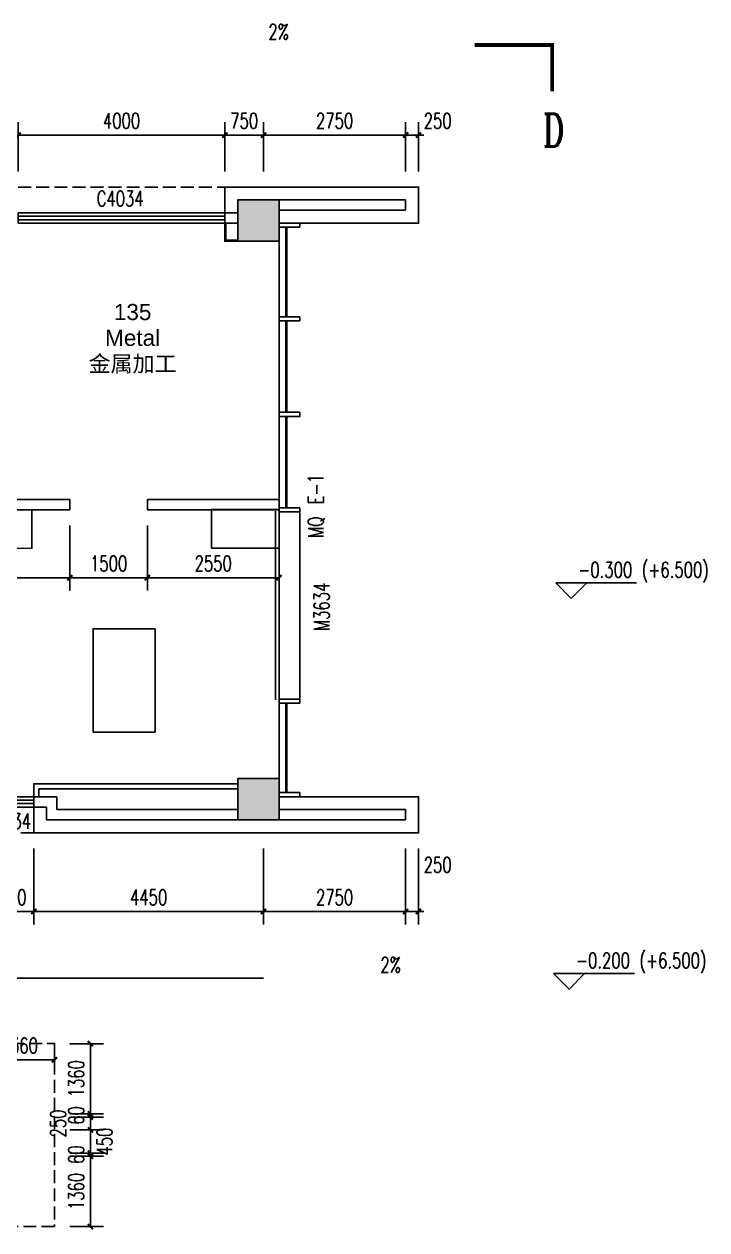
# Model space of a CAD drawing. Header units: inches. Extents: x -97096 to 280004, y -37912 to 97116.
# Drawn here: x 266785 to 280004, y -13227 to 10110 of the extents above; entities that cross this region are included whole.
import ezdxf
from ezdxf.enums import TextEntityAlignment as Align

# ---------------------------------------------------------------- set-up
doc = ezdxf.new("R2010")
doc.units = ezdxf.units.IN
doc.header["$LTSCALE"] = 1000
doc.header["$MEASUREMENT"] = 0
doc.linetypes.add('DASH', pattern=[0.35, 0.25, -0.1])
for name, color, linetype in [('3T_BAR', 7, 'Continuous'), ('A-DETL-NOTE', 1, 'Continuous'), ('an-furniture', 253, 'Continuous'), ('COLUMN', 2, 'Continuous'), ('CURTWALL', 4, 'Continuous'), ('DIM_ELEV', 3, 'Continuous'), ('DIM_SYMB', 3, 'Continuous'), ('PUB_DIM', 3, 'Continuous'), ('PUB_HATCH', 253, 'Continuous'), ('PUB_TEXT', 7, 'Continuous'), ('SEE', 5, 'Continuous'), ('SURFACE', 6, 'Continuous'), ('SURFACE-INT', 62, 'Continuous'), ('WALL', 2, 'Continuous'), ('WINDOW', 4, 'Continuous'), ('WINDOW_TEXT', 7, 'Continuous')]:
    doc.layers.add(name, color=color, linetype=linetype)
doc.styles.add('510p-01$0$Arial_2', font='arial.ttf', dxfattribs={"height": 6.392964})
doc.styles.add('_TCH_DIM', font='SIMPLEX', dxfattribs={"bigfont": 'GBCBIG'})
doc.styles.add('_TCH_DIM_T3', font='SIMPLEX', dxfattribs={"width": 0.705882, "bigfont": 'GBCBIG'})
doc.styles.add('_TCH_LABEL', font='COMPLEX', dxfattribs={"bigfont": 'GBCBIG'})
doc.styles.add('_TCH_WINDOW', font='SIMPLEX', dxfattribs={"bigfont": 'GBCBIG'})
doc.dimstyles.new('_TCH_ARCH&&100', dxfattribs={"dimtxt": 297.5, "dimasz": 100, "dimexe": 250, "dimexo": 300, "dimgap": 126.25, "dimtad": 1, "dimdec": 0, "dimzin": 0, "dimdsep": 46, "dimtxsty": '_TCH_DIM_T3', "dimblk": 'ARCHTICK', "dimcen": 0.09, "dimclrt": 7, "dimazin": 2, "dimtfac": 1, "dimtdec": 0, "dimtix": 1, "dimtmove": 2, "dimatfit": 3, "dimfxl": 1, "dimtolj": 1, "dimtzin": 0, "dimarcsym": 0})

# ---------------------------------------------------------------- blocks, each defined once
blk = doc.blocks.new('510p-01$0$material tag')
blk = doc.blocks.new('_ArchTick')
at = {"color": 0, "linetype": 'ByBlock', "const_width": 0.4}
blk.add_lwpolyline([(-0.5, -0.5), (0.5, 0.5)], dxfattribs=at)
blk = doc.blocks.new('*D710')
at = {"layer": 'Defpoints', "color": 0, "transparency": 16777216}
for p in [(267371, -9623), (268069, -9623), (267371, -10983)]:
    blk.add_point(p, dxfattribs=at)
at = {"layer": 'PUB_DIM', "color": 0, "lineweight": -2, "transparency": 16777216}
for p, q in [((267671, -9623), (268319, -9623)), ((268069, -10983), (268069, -9623)), ((267671, -10983), (268319, -10983))]:
    blk.add_line(p, q, dxfattribs=at)
at = {"layer": 'PUB_DIM', "color": 0, "lineweight": -2, "transparency": 16777216, "xscale": 100, "yscale": 100, "zscale": 100}
for p, rotation in [((268069, -9623), 90), ((268069, -10983), 270)]:
    blk.add_blockref('_ArchTick', p, dxfattribs=dict(at, rotation=rotation))
at = {"layer": 'PUB_DIM', "color": 7, "transparency": 16777216, "insert": (267794, -10303), "char_height": 297.5, "attachment_point": 5, "rotation": 90, "style": '_TCH_DIM_T3'}
blk.add_mtext('\\A1;1360', dxfattribs=at)
blk = doc.blocks.new('*D711')
at = {"layer": 'Defpoints', "color": 0, "transparency": 16777216}
for p in [(267371, -10983), (267371, -11043), (268069, -10983)]:
    blk.add_point(p, dxfattribs=at)
at = {"layer": 'PUB_DIM', "color": 0, "lineweight": -2, "transparency": 16777216}
for p, q in [((268069, -10983), (268069, -10883)), ((267671, -10983), (268319, -10983)), ((267671, -11043), (268319, -11043)), ((268069, -11043), (268069, -10983)), ((268069, -11043), (268069, -11143))]:
    blk.add_line(p, q, dxfattribs=at)
at = {"layer": 'PUB_DIM', "color": 0, "lineweight": -2, "transparency": 16777216, "xscale": 100, "yscale": 100, "zscale": 100}
for p, rotation in [((268069, -10983), 270), ((268069, -11043), 90)]:
    blk.add_blockref('_ArchTick', p, dxfattribs=dict(at, rotation=rotation))
at = {"layer": 'PUB_DIM', "color": 7, "transparency": 16777216, "insert": (267794, -11013), "char_height": 297.5, "attachment_point": 5, "rotation": 90, "style": '_TCH_DIM_T3'}
blk.add_mtext('\\A1;60', dxfattribs=at)
blk = doc.blocks.new('*D712')
at = {"layer": 'Defpoints', "color": 0, "transparency": 16777216}
for p in [(267371, -11043), (268069, -11043), (267371, -11293)]:
    blk.add_point(p, dxfattribs=at)
at = {"layer": 'PUB_DIM', "color": 0, "lineweight": -2, "transparency": 16777216}
for p, q in [((268069, -11043), (268069, -10943)), ((267671, -11043), (268319, -11043)), ((268069, -11293), (268069, -11043)), ((267671, -11293), (268319, -11293)), ((268069, -11293), (268069, -11393))]:
    blk.add_line(p, q, dxfattribs=at)
at = {"layer": 'PUB_DIM', "color": 0, "lineweight": -2, "transparency": 16777216, "xscale": 100, "yscale": 100, "zscale": 100}
for p, rotation in [((268069, -11043), 270), ((268069, -11293), 90)]:
    blk.add_blockref('_ArchTick', p, dxfattribs=dict(at, rotation=rotation))
at = {"layer": 'PUB_DIM', "color": 7, "transparency": 16777216, "insert": (267444, -11168), "char_height": 297.5, "attachment_point": 5, "rotation": 90, "style": '_TCH_DIM_T3'}
blk.add_mtext('\\A1;250', dxfattribs=at)
blk = doc.blocks.new('*D713')
at = {"layer": 'Defpoints', "color": 0, "transparency": 16777216}
for p in [(267371, -11293), (268069, -11293), (267371, -11743)]:
    blk.add_point(p, dxfattribs=at)
at = {"layer": 'PUB_DIM', "color": 0, "lineweight": -2, "transparency": 16777216}
for p, q in [((267671, -11293), (268319, -11293)), ((268069, -11743), (268069, -11293)), ((267671, -11743), (268319, -11743))]:
    blk.add_line(p, q, dxfattribs=at)
at = {"layer": 'PUB_DIM', "color": 0, "lineweight": -2, "transparency": 16777216, "xscale": 100, "yscale": 100, "zscale": 100}
for p, rotation in [((268069, -11293), 90), ((268069, -11743), 270)]:
    blk.add_blockref('_ArchTick', p, dxfattribs=dict(at, rotation=rotation))
at = {"layer": 'PUB_DIM', "color": 7, "transparency": 16777216, "insert": (268344, -11518), "char_height": 297.5, "attachment_point": 5, "rotation": 90, "style": '_TCH_DIM_T3'}
blk.add_mtext('\\A1;450', dxfattribs=at)
blk = doc.blocks.new('*D714')
at = {"layer": 'Defpoints', "color": 0, "transparency": 16777216}
for p in [(267371, -11743), (267371, -11803), (268069, -11743)]:
    blk.add_point(p, dxfattribs=at)
at = {"layer": 'PUB_DIM', "color": 0, "lineweight": -2, "transparency": 16777216}
for p, q in [((268069, -11743), (268069, -11643)), ((267671, -11743), (268319, -11743)), ((267671, -11803), (268319, -11803)), ((268069, -11803), (268069, -11743)), ((268069, -11803), (268069, -11903))]:
    blk.add_line(p, q, dxfattribs=at)
at = {"layer": 'PUB_DIM', "color": 0, "lineweight": -2, "transparency": 16777216, "xscale": 100, "yscale": 100, "zscale": 100}
for p, rotation in [((268069, -11743), 270), ((268069, -11803), 90)]:
    blk.add_blockref('_ArchTick', p, dxfattribs=dict(at, rotation=rotation))
at = {"layer": 'PUB_DIM', "color": 7, "transparency": 16777216, "insert": (267794, -11773), "char_height": 297.5, "attachment_point": 5, "rotation": 90, "style": '_TCH_DIM_T3'}
blk.add_mtext('\\A1;60', dxfattribs=at)
blk = doc.blocks.new('*D715')
at = {"layer": 'Defpoints', "color": 0, "transparency": 16777216}
for p in [(267371, -11803), (268069, -11803), (267371, -13163)]:
    blk.add_point(p, dxfattribs=at)
at = {"layer": 'PUB_DIM', "color": 0, "lineweight": -2, "transparency": 16777216}
for p, q in [((267671, -11803), (268319, -11803)), ((268069, -13163), (268069, -11803)), ((267671, -13163), (268319, -13163))]:
    blk.add_line(p, q, dxfattribs=at)
at = {"layer": 'PUB_DIM', "color": 0, "lineweight": -2, "transparency": 16777216, "xscale": 100, "yscale": 100, "zscale": 100}
for p, rotation in [((268069, -11803), 90), ((268069, -13163), 270)]:
    blk.add_blockref('_ArchTick', p, dxfattribs=dict(at, rotation=rotation))
at = {"layer": 'PUB_DIM', "color": 7, "transparency": 16777216, "insert": (267794, -12483), "char_height": 297.5, "attachment_point": 5, "rotation": 90, "style": '_TCH_DIM_T3'}
blk.add_mtext('\\A1;1360', dxfattribs=at)
blk = doc.blocks.new('*D722')
at = {"layer": 'Defpoints', "color": 0, "transparency": 16777216}
for p in [(267371, -9936), (266011, -10356), (267371, -10356)]:
    blk.add_point(p, dxfattribs=at)
at = {"layer": 'PUB_DIM', "color": 0, "lineweight": -2, "transparency": 16777216}
for p, q in [((266011, -10056), (266011, -9686)), ((267371, -10056), (267371, -9686)), ((266011, -9936), (267371, -9936))]:
    blk.add_line(p, q, dxfattribs=at)
at = {"layer": 'PUB_DIM', "color": 0, "lineweight": -2, "transparency": 16777216, "xscale": 100, "yscale": 100, "zscale": 100, "rotation": 180}
blk.add_blockref('_ArchTick', (266011, -9936), dxfattribs=at)
at = {"layer": 'PUB_DIM', "color": 0, "lineweight": -2, "transparency": 16777216, "xscale": 100, "yscale": 100, "zscale": 100}
blk.add_blockref('_ArchTick', (267371, -9936), dxfattribs=at)
at = {"layer": 'PUB_DIM', "color": 7, "transparency": 16777216, "insert": (266691, -9661), "char_height": 297.5, "attachment_point": 5, "style": '_TCH_DIM_T3'}
blk.add_mtext('\\A1;1360', dxfattribs=at)
blk = doc.blocks.new('*D747')
at = {"layer": 'Defpoints', "color": 0, "transparency": 16777216}
for p in [(263921, 707), (267671, 707), (267671, -605)]:
    blk.add_point(p, dxfattribs=at)
at = {"layer": 'PUB_DIM', "color": 0, "lineweight": -2, "transparency": 16777216}
for p, q in [((263921, 407), (263921, -855)), ((267671, 407), (267671, -855)), ((263921, -605), (267671, -605))]:
    blk.add_line(p, q, dxfattribs=at)
at = {"layer": 'PUB_DIM', "color": 0, "lineweight": -2, "transparency": 16777216, "xscale": 100, "yscale": 100, "zscale": 100, "rotation": 180}
blk.add_blockref('_ArchTick', (263921, -605), dxfattribs=at)
at = {"layer": 'PUB_DIM', "color": 0, "lineweight": -2, "transparency": 16777216, "xscale": 100, "yscale": 100, "zscale": 100}
blk.add_blockref('_ArchTick', (267671, -605), dxfattribs=at)
at = {"layer": 'PUB_DIM', "color": 7, "transparency": 16777216, "insert": (265796, -330), "char_height": 297.5, "attachment_point": 5, "style": '_TCH_DIM_T3'}
blk.add_mtext('\\A1;3750', dxfattribs=at)
blk = doc.blocks.new('*D748')
at = {"layer": 'Defpoints', "color": 0, "transparency": 16777216}
for p in [(267671, 707), (269171, 707), (269171, -605)]:
    blk.add_point(p, dxfattribs=at)
at = {"layer": 'PUB_DIM', "color": 0, "lineweight": -2, "transparency": 16777216}
for p, q in [((267671, 407), (267671, -855)), ((269171, 407), (269171, -855)), ((267671, -605), (269171, -605))]:
    blk.add_line(p, q, dxfattribs=at)
at = {"layer": 'PUB_DIM', "color": 0, "lineweight": -2, "transparency": 16777216, "xscale": 100, "yscale": 100, "zscale": 100, "rotation": 180}
blk.add_blockref('_ArchTick', (267671, -605), dxfattribs=at)
at = {"layer": 'PUB_DIM', "color": 0, "lineweight": -2, "transparency": 16777216, "xscale": 100, "yscale": 100, "zscale": 100}
blk.add_blockref('_ArchTick', (269171, -605), dxfattribs=at)
at = {"layer": 'PUB_DIM', "color": 7, "transparency": 16777216, "insert": (268421, -330), "char_height": 297.5, "attachment_point": 5, "style": '_TCH_DIM_T3'}
blk.add_mtext('\\A1;1500', dxfattribs=at)
blk = doc.blocks.new('*D766')
at = {"layer": 'Defpoints', "color": 0, "transparency": 16777216}
for p in [(274421, 7962), (274171, 6957), (274421, 6957)]:
    blk.add_point(p, dxfattribs=at)
at = {"layer": 'PUB_DIM', "color": 0, "lineweight": -2, "transparency": 16777216}
for p, q in [((274171, 7257), (274171, 8212)), ((274421, 7257), (274421, 8212)), ((274171, 7962), (274071, 7962)), ((274171, 7962), (274421, 7962)), ((274421, 7962), (274521, 7962))]:
    blk.add_line(p, q, dxfattribs=at)
at = {"layer": 'PUB_DIM', "color": 0, "lineweight": -2, "transparency": 16777216, "xscale": 100, "yscale": 100, "zscale": 100}
blk.add_blockref('_ArchTick', (274171, 7962), dxfattribs=at)
at = {"layer": 'PUB_DIM', "color": 0, "lineweight": -2, "transparency": 16777216, "xscale": 100, "yscale": 100, "zscale": 100, "rotation": 180}
blk.add_blockref('_ArchTick', (274421, 7962), dxfattribs=at)
at = {"layer": 'PUB_DIM', "color": 7, "transparency": 16777216, "insert": (274791, 8237), "char_height": 297.5, "attachment_point": 5, "style": '_TCH_DIM_T3'}
blk.add_mtext('\\A1;250', dxfattribs=at)
blk = doc.blocks.new('*D767')
at = {"layer": 'Defpoints', "color": 0, "transparency": 16777216}
for p in [(274171, 7962), (271421, 6957), (274171, 6957)]:
    blk.add_point(p, dxfattribs=at)
at = {"layer": 'PUB_DIM', "color": 0, "lineweight": -2, "transparency": 16777216}
for p, q in [((271421, 7257), (271421, 8212)), ((274171, 7257), (274171, 8212)), ((271421, 7962), (274171, 7962))]:
    blk.add_line(p, q, dxfattribs=at)
at = {"layer": 'PUB_DIM', "color": 0, "lineweight": -2, "transparency": 16777216, "xscale": 100, "yscale": 100, "zscale": 100, "rotation": 180}
blk.add_blockref('_ArchTick', (271421, 7962), dxfattribs=at)
at = {"layer": 'PUB_DIM', "color": 0, "lineweight": -2, "transparency": 16777216, "xscale": 100, "yscale": 100, "zscale": 100}
blk.add_blockref('_ArchTick', (274171, 7962), dxfattribs=at)
at = {"layer": 'PUB_DIM', "color": 7, "transparency": 16777216, "insert": (272796, 8237), "char_height": 297.5, "attachment_point": 5, "style": '_TCH_DIM_T3'}
blk.add_mtext('\\A1;2750', dxfattribs=at)
blk = doc.blocks.new('*D768')
at = {"layer": 'Defpoints', "color": 0, "transparency": 16777216}
for p in [(271421, 7962), (270671, 6957), (271421, 6957)]:
    blk.add_point(p, dxfattribs=at)
at = {"layer": 'PUB_DIM', "color": 0, "lineweight": -2, "transparency": 16777216}
for p, q in [((270671, 7257), (270671, 8212)), ((271421, 7257), (271421, 8212)), ((270671, 7962), (270571, 7962)), ((270671, 7962), (271421, 7962)), ((271421, 7962), (271521, 7962))]:
    blk.add_line(p, q, dxfattribs=at)
at = {"layer": 'PUB_DIM', "color": 0, "lineweight": -2, "transparency": 16777216, "xscale": 100, "yscale": 100, "zscale": 100}
blk.add_blockref('_ArchTick', (270671, 7962), dxfattribs=at)
at = {"layer": 'PUB_DIM', "color": 0, "lineweight": -2, "transparency": 16777216, "xscale": 100, "yscale": 100, "zscale": 100, "rotation": 180}
blk.add_blockref('_ArchTick', (271421, 7962), dxfattribs=at)
at = {"layer": 'PUB_DIM', "color": 7, "transparency": 16777216, "insert": (271046, 8237), "char_height": 297.5, "attachment_point": 5, "style": '_TCH_DIM_T3'}
blk.add_mtext('\\A1;750', dxfattribs=at)
blk = doc.blocks.new('*D769')
at = {"layer": 'Defpoints', "color": 0, "transparency": 16777216}
for p in [(270671, 7962), (266671, 6957), (270671, 6957)]:
    blk.add_point(p, dxfattribs=at)
at = {"layer": 'PUB_DIM', "color": 0, "lineweight": -2, "transparency": 16777216}
for p, q in [((266671, 7257), (266671, 8212)), ((270671, 7257), (270671, 8212)), ((266671, 7962), (270671, 7962))]:
    blk.add_line(p, q, dxfattribs=at)
at = {"layer": 'PUB_DIM', "color": 0, "lineweight": -2, "transparency": 16777216, "xscale": 100, "yscale": 100, "zscale": 100, "rotation": 180}
blk.add_blockref('_ArchTick', (266671, 7962), dxfattribs=at)
at = {"layer": 'PUB_DIM', "color": 0, "lineweight": -2, "transparency": 16777216, "xscale": 100, "yscale": 100, "zscale": 100}
blk.add_blockref('_ArchTick', (270671, 7962), dxfattribs=at)
at = {"layer": 'PUB_DIM', "color": 7, "transparency": 16777216, "insert": (268671, 8237), "char_height": 297.5, "attachment_point": 5, "style": '_TCH_DIM_T3'}
blk.add_mtext('\\A1;4000', dxfattribs=at)
blk = doc.blocks.new('*D802')
at = {"layer": 'Defpoints', "color": 0, "transparency": 16777216}
for p in [(265971, -5543), (266971, -5543), (266971, -7066)]:
    blk.add_point(p, dxfattribs=at)
at = {"layer": 'PUB_DIM', "color": 0, "lineweight": -2, "transparency": 16777216}
for p, q in [((265971, -5843), (265971, -7316)), ((266971, -5843), (266971, -7316)), ((265971, -7066), (266971, -7066))]:
    blk.add_line(p, q, dxfattribs=at)
at = {"layer": 'PUB_DIM', "color": 0, "lineweight": -2, "transparency": 16777216, "xscale": 100, "yscale": 100, "zscale": 100, "rotation": 180}
blk.add_blockref('_ArchTick', (265971, -7066), dxfattribs=at)
at = {"layer": 'PUB_DIM', "color": 0, "lineweight": -2, "transparency": 16777216, "xscale": 100, "yscale": 100, "zscale": 100}
blk.add_blockref('_ArchTick', (266971, -7066), dxfattribs=at)
at = {"layer": 'PUB_DIM', "color": 7, "transparency": 16777216, "insert": (266471, -6791), "char_height": 297.5, "attachment_point": 5, "style": '_TCH_DIM_T3'}
blk.add_mtext('\\A1;1000', dxfattribs=at)
blk = doc.blocks.new('*D803')
at = {"layer": 'Defpoints', "color": 0, "transparency": 16777216}
for p in [(266971, -5543), (271421, -5543), (271421, -7066)]:
    blk.add_point(p, dxfattribs=at)
at = {"layer": 'PUB_DIM', "color": 0, "lineweight": -2, "transparency": 16777216}
for p, q in [((266971, -5843), (266971, -7316)), ((271421, -5843), (271421, -7316)), ((266971, -7066), (271421, -7066))]:
    blk.add_line(p, q, dxfattribs=at)
at = {"layer": 'PUB_DIM', "color": 0, "lineweight": -2, "transparency": 16777216, "xscale": 100, "yscale": 100, "zscale": 100, "rotation": 180}
blk.add_blockref('_ArchTick', (266971, -7066), dxfattribs=at)
at = {"layer": 'PUB_DIM', "color": 0, "lineweight": -2, "transparency": 16777216, "xscale": 100, "yscale": 100, "zscale": 100}
blk.add_blockref('_ArchTick', (271421, -7066), dxfattribs=at)
at = {"layer": 'PUB_DIM', "color": 7, "transparency": 16777216, "insert": (269196, -6791), "char_height": 297.5, "attachment_point": 5, "style": '_TCH_DIM_T3'}
blk.add_mtext('\\A1;4450', dxfattribs=at)
blk = doc.blocks.new('*D804')
at = {"layer": 'Defpoints', "color": 0, "transparency": 16777216}
for p in [(271421, -5543), (274171, -5543), (274171, -7066)]:
    blk.add_point(p, dxfattribs=at)
at = {"layer": 'PUB_DIM', "color": 0, "lineweight": -2, "transparency": 16777216}
for p, q in [((271421, -5843), (271421, -7316)), ((274171, -5843), (274171, -7316)), ((271421, -7066), (274171, -7066))]:
    blk.add_line(p, q, dxfattribs=at)
at = {"layer": 'PUB_DIM', "color": 0, "lineweight": -2, "transparency": 16777216, "xscale": 100, "yscale": 100, "zscale": 100, "rotation": 180}
blk.add_blockref('_ArchTick', (271421, -7066), dxfattribs=at)
at = {"layer": 'PUB_DIM', "color": 0, "lineweight": -2, "transparency": 16777216, "xscale": 100, "yscale": 100, "zscale": 100}
blk.add_blockref('_ArchTick', (274171, -7066), dxfattribs=at)
at = {"layer": 'PUB_DIM', "color": 7, "transparency": 16777216, "insert": (272796, -6791), "char_height": 297.5, "attachment_point": 5, "style": '_TCH_DIM_T3'}
blk.add_mtext('\\A1;2750', dxfattribs=at)
blk = doc.blocks.new('*D805')
at = {"layer": 'Defpoints', "color": 0, "transparency": 16777216}
for p in [(274171, -5543), (274421, -5543), (274421, -7066)]:
    blk.add_point(p, dxfattribs=at)
at = {"layer": 'PUB_DIM', "color": 0, "lineweight": -2, "transparency": 16777216}
for p, q in [((274171, -5843), (274171, -7316)), ((274421, -5843), (274421, -7316)), ((274171, -7066), (274071, -7066)), ((274171, -7066), (274421, -7066)), ((274421, -7066), (274521, -7066))]:
    blk.add_line(p, q, dxfattribs=at)
at = {"layer": 'PUB_DIM', "color": 0, "lineweight": -2, "transparency": 16777216, "xscale": 100, "yscale": 100, "zscale": 100}
blk.add_blockref('_ArchTick', (274171, -7066), dxfattribs=at)
at = {"layer": 'PUB_DIM', "color": 0, "lineweight": -2, "transparency": 16777216, "xscale": 100, "yscale": 100, "zscale": 100, "rotation": 180}
blk.add_blockref('_ArchTick', (274421, -7066), dxfattribs=at)
at = {"layer": 'PUB_DIM', "color": 7, "transparency": 16777216, "insert": (274791, -6163), "char_height": 297.5, "attachment_point": 5, "style": '_TCH_DIM_T3'}
blk.add_mtext('\\A1;250', dxfattribs=at)
blk = doc.blocks.new('$TCHSYS$WIN2D')
for p, q in [((-0.5, 0.5), (0.5, 0.5)), ((-0.5, 0.5), (-0.5, -0.5)), ((0.5, 0.5), (0.5, -0.5)), ((0.5, 0.1667), (-0.5, 0.1667)), ((0.5, -0.1667), (-0.5, -0.1667)), ((-0.5, -0.5), (0.5, -0.5))]:
    blk.add_line(p, q)
blk = doc.blocks.new('_FZH')
blk.add_lwpolyline([(-0.5, -0.5), (0.5, -0.5), (0.5, 0.5), (-0.5, 0.5)], close=True)
at = {"layer": 'PUB_HATCH'}
blk.add_solid([(-0.5, -0.5), (0.5, -0.5), (-0.5, 0.5), (0.5, 0.5)], dxfattribs=at)
blk = doc.blocks.new('$DorLib2D$00000136')
at = {"color": 0, "linetype": 'DASH'}
blk.add_line((0.5075, 0.6667), (-0.5075, 0.6667), dxfattribs=at)
at = {"color": 0, "linetype": 'Continuous'}
blk.add_line((-0.5, -0.5), (0.5, -0.5), dxfattribs=at)
blk = doc.blocks.new('*D839')
at = {"layer": 'Defpoints', "color": 0, "transparency": 16777216}
for p in [(269171, 707), (271721, 707), (271721, -605)]:
    blk.add_point(p, dxfattribs=at)
at = {"layer": 'PUB_DIM', "color": 0, "lineweight": -2, "transparency": 16777216}
for p, q in [((269171, 407), (269171, -855)), ((271721, 407), (271721, -855)), ((269171, -605), (271721, -605))]:
    blk.add_line(p, q, dxfattribs=at)
at = {"layer": 'PUB_DIM', "color": 0, "lineweight": -2, "transparency": 16777216, "xscale": 100, "yscale": 100, "zscale": 100, "rotation": 180}
blk.add_blockref('_ArchTick', (269171, -605), dxfattribs=at)
at = {"layer": 'PUB_DIM', "color": 0, "lineweight": -2, "transparency": 16777216, "xscale": 100, "yscale": 100, "zscale": 100}
blk.add_blockref('_ArchTick', (271721, -605), dxfattribs=at)
at = {"layer": 'PUB_DIM', "color": 7, "transparency": 16777216, "insert": (270446, -330), "char_height": 297.5, "attachment_point": 5, "style": '_TCH_DIM_T3'}
blk.add_mtext('\\A1;2550', dxfattribs=at)

msp = doc.modelspace()

# ---------------------------------------------------------------- linework, layer by layer
at = {"layer": '3T_BAR'}
for p, q in [((271720.7, 6257.1), (271720.7, 6177.1)), ((272120.7, 6257.1), (271720.7, 6257.1)), ((271720.7, 6177.1), (272120.7, 6177.1)), ((272120.7, 6177.1), (272120.7, 6257.1)), ((271720.7, 4447.1), (271720.7, 4367.1)), ((272120.7, 4447.1), (271720.7, 4447.1)), ((272120.7, 4367.1), (272120.7, 4447.1)), ((271720.7, 4367.1), (272120.7, 4367.1)), ((271720.7, 2597.1), (271720.7, 2517.1)), ((272120.7, 2597.1), (271720.7, 2597.1)), ((272120.7, 2517.1), (272120.7, 2597.1)), ((271720.7, 2517.1), (272120.7, 2517.1)), ((271720.7, 747.1), (271720.7, 667.1)), ((272120.7, 747.1), (271720.7, 747.1)), ((272120.7, 667.1), (272120.7, 747.1)), ((271720.7, 667.1), (272120.7, 667.1)), ((271720.7, -2952.9), (271720.7, -3032.9)), ((272120.7, -2952.9), (271720.7, -2952.9)), ((271720.7, -3032.9), (272120.7, -3032.9)), ((272120.7, -3032.9), (272120.7, -2952.9)), ((271720.7, -4762.9), (271720.7, -4842.9)), ((272120.7, -4762.9), (271720.7, -4762.9)), ((271720.7, -4842.9), (272120.7, -4842.9)), ((272120.7, -4842.9), (272120.7, -4762.9))]:
    msp.add_line(p, q, dxfattribs=at)
at = {"layer": 'an-furniture'}
for points in [[(264535.2, -21.2), (266935.2, -38.8), (266935.2, 711.2), (264535.2, 711.2)], [(270410.3, -33.4), (271720.7, -33.4), (271720.7, 716.6), (270410.3, 716.6)], [(268120.7, -3592.9), (269320.7, -3592.9), (269320.7, -1592.9), (268120.7, -1592.9)]]:
    msp.add_lwpolyline(points, close=True, dxfattribs=at)
at = {"layer": 'CURTWALL'}
for p, q in [((271720.7, 6177.1), (271720.7, -4762.9)), ((271850.7, 6177.1), (271850.7, 4447.1)), ((271870.7, 6177.1), (271870.7, 4447.1)), ((271850.7, 4367.1), (271850.7, 2597.1)), ((271870.7, 4367.1), (271870.7, 2597.1)), ((271850.7, 2517.1), (271850.7, 747.1)), ((271870.7, 2517.1), (271870.7, 747.1)), ((271850.7, 667.1), (271850.7, 657.1)), ((271870.7, 667.1), (271870.7, 657.1)), ((271850.7, -3032.9), (271850.7, -4762.9)), ((271870.7, -3032.9), (271870.7, -4762.9))]:
    msp.add_line(p, q, dxfattribs=at)
at = {"layer": 'DIM_ELEV'}
for p, q in [((277379.4, -1005.9), (277079.4, -705.9)), ((277079.4, -705.9), (278644.4, -705.9)), ((277379.4, -1005.9), (277679.4, -705.9)), ((277334.8, -8567.2), (277034.8, -8267.2)), ((277034.8, -8267.2), (278599.8, -8267.2)), ((277334.8, -8567.2), (277634.8, -8267.2))]:
    msp.add_line(p, q, dxfattribs=at)
at = {"layer": 'DIM_SYMB'}
msp.add_line((232670.8, -8353), (271420.7, -8353), dxfattribs=at)
for points in [[(269251.9, 9707.1, 0, 0, 0), (273857.3, 9707.1, 80, 0, 0), (274157.3, 9707.1, 0, 0, 0)], [(271420.7, -8353, 0, 0, 0), (276026.2, -8353, 80, 0, 0), (276326.2, -8353, 0, 0, 0)]]:
    msp.add_lwpolyline(points, format="xyseb", dxfattribs=at)
at = {"layer": 'DIM_SYMB', "const_width": 75}
msp.add_lwpolyline([(277007.5, 8807.1), (277007.5, 9707.1), (275507.5, 9707.1)], dxfattribs=at)
at = {"layer": 'SEE', "linetype": 'DASH'}
for p, q in [((266670.7, 6957.1), (270670.7, 6957.1)), ((266970.7, -5542.9), (265970.7, -5542.9))]:
    msp.add_line(p, q, dxfattribs=at)
msp.add_lwpolyline([(254232, -11042.9), (254232, -5542.9), (256032, -5542.9), (256032, -9622.9), (267370.7, -9622.9), (267370.7, -13162.9), (261120.7, -13162.9), (261120.7, -10982.9), (256032, -10982.9), (256032, -11042.9)], dxfattribs=at)
at = {"layer": 'SURFACE'}
for points in [[(270670.7, 6457.1), (270670.7, 6957.1), (274420.7, 6957.1), (274420.7, 6257.1), (271720.7, 6257.1)], [(271720.7, -4842.9), (274420.7, -4842.9), (274420.7, -5542.9), (266970.7, -5542.9), (266970.7, -5042.9)]]:
    msp.add_lwpolyline(points, dxfattribs=at)
at = {"layer": 'SURFACE-INT'}
for points in [[(270670.7, 6257.1), (270670.7, 5907.1), (270920.7, 5907.1)], [(270690.7, 6257.1), (270690.7, 5927.1), (270920.7, 5927.1)], [(266970.7, -4842.9), (266970.7, -4592.9), (270920.7, -4592.9)], [(267070.7, -4842.9), (267070.7, -4692.9), (270920.7, -4692.9)]]:
    msp.add_lwpolyline(points, dxfattribs=at)
at = {"layer": 'WALL'}
for p, q in [((271720.7, 6707.1), (274170.7, 6707.1)), ((274170.7, 6707.1), (274170.7, 6507.1)), ((270920.7, 6457.1), (270670.7, 6457.1)), ((270670.7, 6457.1), (270670.7, 6257.1)), ((271720.7, 6507.1), (274170.7, 6507.1)), ((268520.7, 6257.1), (268320.7, 6257.1)), ((270670.7, 6257.1), (270920.7, 6257.1)), ((267670.7, 907.1), (263920.7, 907.1)), ((267670.7, 707.1), (263920.7, 707.1)), ((267670.7, 707.1), (267670.7, 907.1)), ((271720.7, 907.1), (269170.7, 907.1)), ((269170.7, 707.1), (269170.7, 907.1)), ((271720.7, 707.1), (269170.7, 707.1)), ((267420.8, -4842.9), (266970.7, -4842.9)), ((266970.7, -4842.9), (266970.7, -5042.9)), ((267420.8, -4842.9), (267420.8, -5092.9)), ((266970.7, -5042.9), (267220.8, -5042.9)), ((267220.8, -5042.9), (267220.8, -5292.9)), ((270920.7, -5092.9), (267420.8, -5092.9)), ((274170.7, -5092.9), (271720.7, -5092.9)), ((274170.7, -5292.9), (274170.7, -5092.9)), ((270920.7, -5292.9), (267220.8, -5292.9)), ((274170.7, -5292.9), (271720.7, -5292.9))]:
    msp.add_line(p, q, dxfattribs=at)
at = {"layer": 'WINDOW'}
msp.add_line((271720.7, 657.1), (271720.7, -2942.9), dxfattribs=at)

# ---------------------------------------------------------------- block references
at = {"layer": 'A-DETL-NOTE'}
ref = msp.add_blockref('510p-01$0$material tag', (88506.3, -71294.9), dxfattribs=dict(at, xscale=3.125, yscale=3.125, zscale=3.125))
ref.add_attrib('ROOM_TAG', '135', dxfattribs={"layer": '0', "height": 312.5, "style": '510p-01$0$Arial_2'}).set_placement((268886, 4537.3), align=Align.MIDDLE_CENTER)
ref.add_attrib('NAME_ENG', 'Metal', dxfattribs={"layer": '0', "height": 312.5, "style": '510p-01$0$Arial_2'}).set_placement((268886, 4037.3), align=Align.MIDDLE_CENTER)
ref.add_attrib('NAME_CN', '金属加工', dxfattribs={"layer": '0', "height": 312.5, "style": '510p-01$0$Arial_2'}).set_placement((268886, 3537.3), align=Align.MIDDLE_CENTER)
at = {"layer": 'COLUMN', "xscale": 800, "yscale": 800, "zscale": 800}
for p in [(271320.7, 6307.1), (271320.7, -4892.9)]:
    msp.add_blockref('_FZH', p, dxfattribs=at)
at = {"layer": 'WINDOW'}
ref = msp.add_blockref('$TCHSYS$WIN2D', (268670.7, 6357.1), dxfattribs=dict(at, xscale=-4000, yscale=-200, zscale=-4000, rotation=359.9999999999999))
ref.add_attrib('A', 'C4034', (268190.7, 6583.4), dxfattribs={"layer": 'WINDOW_TEXT', "height": 297.5, "style": '_TCH_WINDOW', "width": 0.705882})
ref = msp.add_blockref('$DorLib2D$00000136', (271920.7, -1142.9), dxfattribs=dict(at, xscale=-3600, yscale=-400, zscale=-3600, rotation=269.9999999999587))
ref.add_attrib('A', 'M3634', (272694.5, -1637.9), dxfattribs={"layer": 'WINDOW_TEXT', "height": 297.5, "rotation": 90, "style": '_TCH_WINDOW', "width": 0.705882})
ref = msp.add_blockref('$TCHSYS$WIN2D', (266470.7, -4942.9), dxfattribs=dict(at, xscale=-1000, yscale=-200, zscale=-1000, rotation=180))
ref.add_attrib('A', 'C1034', (266010.7, -5466.6), dxfattribs={"layer": 'WINDOW_TEXT', "height": 297.5, "style": '_TCH_WINDOW', "width": 0.705882})

# ---------------------------------------------------------------- texts
at = {"layer": 'PUB_TEXT', "width": 0.705882}
for s, height, style, p in [('2%', 297.5, '_TCH_DIM', (271514.6, 9812.1)), ('D', 637.5, '_TCH_LABEL', (276825.3, 7738.4)), ('-0.300', 297.5, '_TCH_DIM', (277514.4, -600.9)), ('(+6.500)', 297.5, '_TCH_DIM', (278744.4, -600.9)), ('-0.200', 297.5, '_TCH_DIM', (277469.8, -8162.2)), ('(+6.500)', 297.5, '_TCH_DIM', (278699.8, -8162.2)), ('2%', 297.5, '_TCH_DIM', (273683.5, -8248))]:
    msp.add_text(s, height=height, dxfattribs=dict(at, style=style)).set_placement(p)
at = {"layer": 'WINDOW_TEXT', "style": '_TCH_WINDOW', "width": 0.705882}
for s, p in [('E-1', (272579.3, 814.6)), ('MQ', (272579.3, 164.6))]:
    msp.add_text(s, height=297.5, rotation=90, dxfattribs=at).set_placement(p)

# ---------------------------------------------------------------- dimensions: what is measured, and where the dimension line sits
at = {"layer": 'PUB_DIM'}
for p1, p2, distance, picture, middle in [((266670.7, 6957.1), (270670.7, 6957.1), 1005, '*D769', (268670.7, 8237.1)), ((270670.7, 6957.1), (271420.7, 6957.1), 1005, '*D768', (271045.7, 8237.1)), ((271420.7, 6957.1), (274170.7, 6957.1), 1005, '*D767', (272795.7, 8237.1)), ((263920.7, 707.1), (267670.7, 707.1), -1312.3, '*D747', (265795.7, -330.2)), ((267670.7, 707.1), (269170.7, 707.1), -1312.3, '*D748', (268420.7, -330.2)), ((269170.7, 707.1), (271720.7, 707.1), -1312.3, '*D839', (270445.7, -330.2)), ((265970.7, -5542.9), (266970.7, -5542.9), -1523.6, '*D802', (266470.7, -6791.5)), ((266970.7, -5542.9), (271420.7, -5542.9), -1523.6, '*D803', (269195.7, -6791.5)), ((271420.7, -5542.9), (274170.7, -5542.9), -1523.6, '*D804', (272795.7, -6791.5)), ((266010.7, -10355.9), (267370.7, -10355.9), 420.2, '*D722', (266690.7, -9660.7)), ((267370.7, -10982.9), (267370.7, -9622.9), -698.3, '*D710', (267794, -10302.9)), ((267370.7, -11042.9), (267370.7, -10982.9), -698.3, '*D711', (267794, -11012.9)), ((267370.7, -11802.9), (267370.7, -11742.9), -698.3, '*D714', (267794, -11772.9)), ((267370.7, -13162.9), (267370.7, -11802.9), -698.3, '*D715', (267794, -12482.9))]:
    dim = msp.add_aligned_dim(p1=p1, p2=p2, distance=distance, dimstyle='_TCH_ARCH&&100', dxfattribs=at)
    dim.commit()
    dim.dimension.update_dxf_attribs({"geometry": picture, "text_midpoint": middle})
for base, p1, p2, angle, picture, middle in [((274420.7, 7962.1), (274170.7, 6957.1), (274420.7, 6957.1), 0, '*D766', (274790.7, 8237.1)), ((274420.7, -7066.5), (274170.7, -5542.9), (274420.7, -5542.9), 360, '*D805', (274790.7, -6162.6)), ((268069, -11042.9), (267370.7, -11292.9), (267370.7, -11042.9), 90, '*D712', (267444, -11167.9)), ((268069, -11292.9), (267370.7, -11742.9), (267370.7, -11292.9), 90, '*D713', (268344, -11517.9))]:
    dim = msp.add_linear_dim(base=base, p1=p1, p2=p2, angle=angle, dimstyle='_TCH_ARCH&&100', dxfattribs=at)
    dim.commit()
    dim.dimension.update_dxf_attribs({"geometry": picture, "text_midpoint": middle, "dimtype": 161})

doc.saveas('drawing.dxf')
